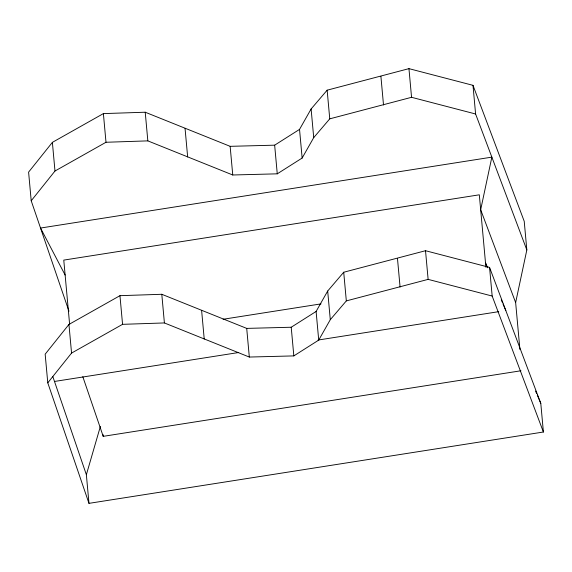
<?xml version="1.0" encoding="UTF-8"?>
<svg xmlns="http://www.w3.org/2000/svg" width="572" height="572" viewBox="0 0 572 572"><rect width="100%" height="100%" fill="white"/><g stroke="black" fill="none" stroke-linecap="round" stroke-linejoin="round"><path stroke-width="0.86" d="M519.912 349.492L515.644 302.574L526.833 249.95L524.224 221.292L472.994 85.335L408.951 68.647L327.148 90.183L311.111 108.966L299.535 129.394L274.653 145.174L230.144 146.332L145.224 112.219L103.389 113.606L52.381 142.364L28.6 172.122L31.21 200.772L68.962 311.204M88.975 503.353L47.776 382.84L45.167 354.182L68.947 324.431L119.956 295.674L161.797 294.287L246.711 328.392L291.219 327.241L316.109 311.454L327.685 291.034L343.715 272.243L425.518 250.715L489.56 267.403L540.79 403.36L543.4 432.017L88.975 503.353L86.365 474.696L100.365 426.469M31.21 200.772L54.983 171.021L105.999 142.264L147.833 140.876L232.754 174.989L277.263 173.831L302.145 158.044L313.721 137.623L329.751 118.84L411.554 97.304L475.597 113.992L526.833 249.95M47.776 382.84L71.557 353.088L122.565 324.331L164.4 322.944L249.32 357.05L293.829 355.898L318.718 340.111L330.287 319.691L346.325 300.901L428.128 279.372L492.17 296.053L543.4 432.017M223.073 319.269L321.006 303.882M54.49 381.46L238.724 352.509M318.061 340.047L498.77 311.654M82.811 376.705L103.203 436.343L520.956 370.77M65.136 275.046L40.533 228.049L491.856 157.136L480.673 209.76L515.644 302.574M487.609 267.803L485.506 262.87L487.079 267.053M501.265 299.857L502.316 302.323M503.017 303.968L505.82 310.546M535.542 391.033L536.586 393.493M537.287 395.138L540.79 403.36M52.796 376.498L86.365 474.696M472.994 85.335L475.597 113.992M489.56 267.403L492.17 296.053M485.907 267.267L479.315 194.809L63.771 260.103L69.648 324.617M408.951 68.647L411.554 97.304M425.518 250.715L428.128 279.372M380.902 76.341L383.512 104.998M397.468 258.401L400.078 287.058M327.148 90.183L329.751 118.84M343.715 272.243L346.325 300.901M311.111 108.966L313.721 137.623M327.685 291.034L330.287 319.691M299.535 129.394L302.145 158.044M316.109 311.454L318.718 340.111M274.653 145.174L277.263 173.831M291.219 327.241L293.829 355.898M230.144 146.332L232.754 174.989M246.711 328.392L249.32 357.05M185.049 128.321L187.659 156.978M201.616 310.389L204.225 339.046M145.224 112.219L147.833 140.876M161.797 294.287L164.4 322.944M103.389 113.606L105.999 142.264M119.956 295.674L122.565 324.331M103.039 434.584L103.203 436.343M52.381 142.364L54.983 171.021M68.947 324.431L71.557 353.088"/></g></svg>
